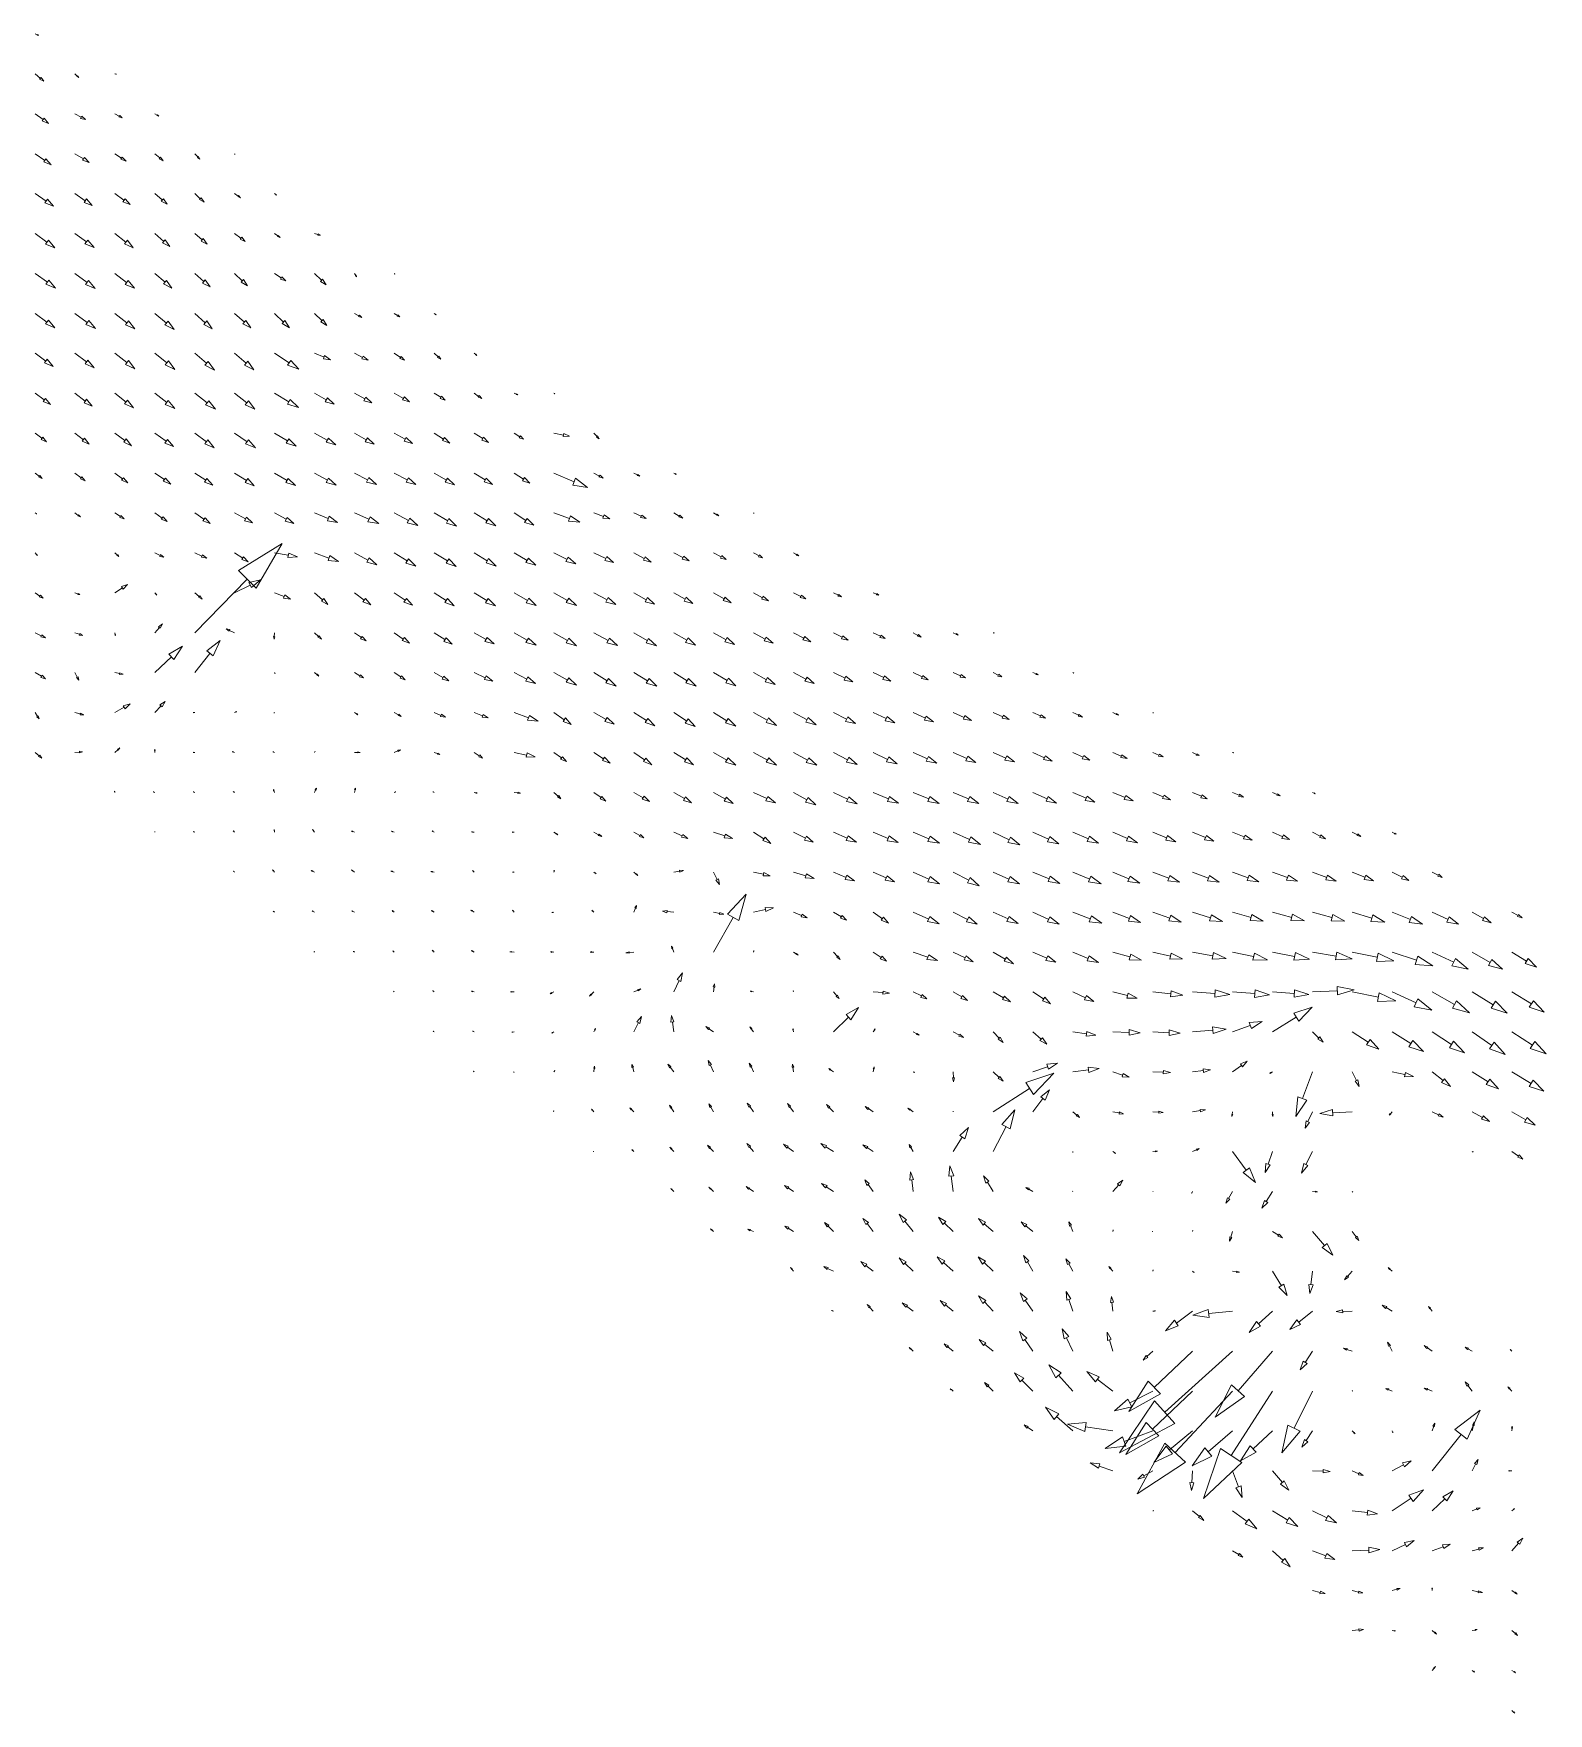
# Model space of a CAD drawing. Extents: x 64425 to 71228, y 9509 to 12475.
# Drawn here: x 67824 to 68773, y 10748 to 11800 of the extents above; entities that cross this region are included whole.
import ezdxf

# ---------------------------------------------------------------- set-up
doc = ezdxf.new("R2010")
doc.units = 0
doc.header["$MEASUREMENT"] = 0
doc.layers.get('0').update_dxf_attribs({"linetype": 'CONTINUOUS'})
doc.layers.add('vecors', color=7, linetype='CONTINUOUS', lineweight=13, true_color=0x0000d1)

# ---------------------------------------------------------------- blocks, each defined once
blk = doc.blocks.new('VECTOR')
at = {"color": 0}
for points in [[(0, 0, 0), (0.6, 0, 0)], [(1, 0, 0), (0.6, -0.1, 0), (0.6, 0.1, 0), (1, 0, 0)]]:
    blk.add_polyline3d(points, dxfattribs=at)

msp = doc.modelspace()

# ---------------------------------------------------------------- block references
at = {"layer": 'vecors'}
for p, xscale, yscale, rotation in [((67825, 11800), 2.47576406412, 2.47576406412, 341.2322612223), ((67825, 11775), 7.24162598003, 7.24162598003, 320.004059306), ((67850, 11775), 3.26507768156, 3.26507768156, 316.3454683722), ((67875, 11775), 0.985798315861, 0.985798315861, 344.9966445216), ((67825, 11750), 10.3428614933, 10.3428614933, 324.6970659299), ((67850, 11750), 7.46513085829, 7.46513085829, 330.6439374057), ((67875, 11750), 5.210551875159999, 5.210551875159999, 332.2066779052), ((67900, 11750), 2.92898503037, 2.92898503037, 329.3602251653), ((67825, 11725), 12.2953859659, 12.2953859659, 325.6958429773), ((67850, 11725), 10.4361266415, 10.4361266415, 328.8055051582), ((67875, 11725), 8.38415736883, 8.38415736883, 326.4520705237), ((67900, 11725), 6.744953389169999, 6.744953389169999, 319.5199173715), ((67925, 11725), 4.70911819305, 4.70911819305, 314.4576849419), ((67950, 11725), 0.421690725482, 0.421690725482, 305.7462911088), ((67825, 11700), 13.9904031105, 13.9904031105, 326.0021277), ((67850, 11700), 13.0437874165, 13.0437874165, 325.6673588293), ((67875, 11700), 11.7197848557, 11.7197848557, 324.0874751308), ((67900, 11700), 10.2522681416, 10.2522681416, 319.8559345179), ((67925, 11700), 7.88811429212, 7.88811429212, 317.8249672146), ((67950, 11700), 4.46607922792, 4.46607922792, 325.3564338262), ((67975, 11700), 1.59722816264, 1.59722816264, 322.4210048972), ((67825, 11675), 15.2866117831, 15.2866117831, 324.091364378), ((67850, 11675), 14.8077564968, 14.8077564968, 323.5820382539), ((67875, 11675), 14.6133736213, 14.6133736213, 322.2177146522999), ((67900, 11675), 12.434187044, 12.434187044, 318.9704538351), ((67925, 11675), 10.2659624486, 10.2659624486, 319.984658738), ((67950, 11675), 8.176338665560001, 8.176338665560001, 323.3176539081), ((67975, 11675), 4.24216980238, 4.24216980238, 324.0695779618), ((68000, 11675), 3.80430259805, 3.80430259805, 345.0561304119), ((67825, 11650), 15.7610112507, 15.7610112507, 324.5676915121), ((67850, 11650), 15.6974082419, 15.6974082419, 323.3492295747), ((67875, 11650), 15.4124559085, 15.4124559085, 322.8549762547), ((67900, 11650), 14.1157792401, 14.1157792401, 319.6880810592), ((67925, 11650), 12.7716880411, 12.7716880411, 318.8890736058), ((67950, 11650), 11.1455399208, 11.1455399208, 315.5516423454), ((67975, 11650), 8.38070799875, 8.38070799875, 326.4779718881), ((68000, 11650), 10.1500422757, 10.1500422757, 316.1755481438), ((68025, 11650), 2.43342335506, 2.43342335506, 303.6616005353), ((68050, 11650), 0.585155908691, 0.585155908691, 312.5335478277), ((67825, 11625), 15.3672409912, 15.3672409912, 324.0957010314), ((67850, 11625), 15.9525482933, 15.9525482933, 323.3213944114), ((67875, 11625), 15.9301134893, 15.9301134893, 322.1585065072), ((67900, 11625), 15.7687084771, 15.7687084771, 320.1456429616), ((67925, 11625), 14.6936044888, 14.6936044888, 318.5165044653), ((67950, 11625), 13.6819230094, 13.6819230094, 318.3943799058), ((67975, 11625), 13.0108044927, 13.0108044927, 315.6933366384), ((68000, 11625), 10.8309688323, 10.8309688323, 315.8673588978), ((68025, 11625), 5.38678458898, 5.38678458898, 331.883049375), ((68050, 11625), 4.121100342069999, 4.121100342069999, 327.2405292751), ((68075, 11625), 1.44993082004, 1.44993082004, 321.2598709469), ((67825, 11600), 13.9486836846, 13.9486836846, 324.081035187), ((67850, 11600), 15.0829609842, 15.0829609842, 323.189311917), ((67875, 11600), 15.9161001969, 15.9161001969, 322.2114845004), ((67900, 11600), 16.0791857098, 16.0791857098, 320.9703254063), ((67925, 11600), 16.2282569784, 16.2282569784, 319.8208426039), ((67950, 11600), 15.8739394776, 15.8739394776, 319.1636750478), ((67975, 11600), 18.2077037453, 18.2077037453, 327.0275189342), ((68000, 11600), 10.7450972089, 10.7450972089, 338.0302123225), ((68025, 11600), 9.56765711922, 9.56765711922, 333.404442841), ((68050, 11600), 7.70253841773, 7.70253841773, 325.8817608691), ((68075, 11600), 5.55467864212, 5.55467864212, 317.8441024924), ((68100, 11600), 2.15096291929, 2.15096291929, 322.0228169572), ((67825, 11575), 11.9692361035, 11.9692361035, 323.7792603982), ((67850, 11575), 13.5546977426, 13.5546977426, 322.900178632), ((67875, 11575), 14.9462562668, 14.9462562668, 321.7155491724), ((67900, 11575), 15.7490944732, 15.7490944732, 322.5291644026), ((67925, 11575), 16.3964248025, 16.3964248025, 322.4068993399), ((67950, 11575), 16.1465131115, 16.1465131115, 321.725583506), ((67975, 11575), 17.407664791, 17.407664791, 329.1714876787), ((68000, 11575), 14.1027974228, 14.1027974228, 330.5263250931), ((68025, 11575), 12.390802644, 12.390802644, 331.0897472089), ((68050, 11575), 10.9744348758, 10.9744348758, 330.7363128963), ((68075, 11575), 8.14790689077, 8.14790689077, 328.0778994761), ((68100, 11575), 5.77644126406, 5.77644126406, 324.7537042041), ((68125, 11575), 2.62092141948, 2.62092141948, 336.0705696883), ((68150, 11575), 0.6974421125489999, 0.6974421125489999, 325.5467920665), ((67825, 11550), 8.97120691722, 8.97120691722, 322.7915081494), ((67850, 11550), 11.1944751958, 11.1944751958, 322.0438358475), ((67875, 11550), 13.1108203139, 13.1108203139, 323.1282523772), ((67900, 11550), 14.4734513528, 14.4734513528, 324.1910112696), ((67925, 11550), 15.2185632518, 15.2185632518, 323.1113284492), ((67950, 11550), 15.8966724473, 15.8966724473, 324.6966772131), ((67975, 11550), 15.7515165164, 15.7515165164, 328.9144318214), ((68000, 11550), 15.2543775668, 15.2543775668, 331.083931935), ((68025, 11550), 14.2345817357, 14.2345817357, 330.8054782859001), ((68050, 11550), 13.1102029227, 13.1102029227, 330.3977424175), ((68075, 11550), 11.5340482603, 11.5340482603, 327.3030849613), ((68100, 11550), 10.6245143948, 10.6245143948, 327.0267052224), ((68125, 11550), 7.107865689410001, 7.107865689410001, 326.9444473514), ((68150, 11550), 10.0037736835, 10.0037736835, 348.6564384756), ((68175, 11550), 4.84284576871, 4.84284576871, 313.1549656974), ((67825, 11525), 5.64329151402, 5.64329151402, 322.3606724452), ((67850, 11525), 8.131352860529999, 8.131352860529999, 322.3667893695), ((67875, 11525), 10.1288706553, 10.1288706553, 322.3908328891), ((67900, 11525), 12.1388468889, 12.1388468889, 325.4780067925), ((67925, 11525), 13.7217001068, 13.7217001068, 326.3777618353), ((67950, 11525), 14.647164617, 14.647164617, 327.2530702296), ((67975, 11525), 15.2179869603, 15.2179869603, 329.148732007), ((68000, 11525), 15.5062123031, 15.5062123031, 330.573473527), ((68025, 11525), 15.5522164903, 15.5522164903, 332.8861753656), ((68050, 11525), 15.321673938, 15.321673938, 331.7665847032), ((68075, 11525), 14.7281914636, 14.7281914636, 329.6686181981), ((68100, 11525), 13.5338796548, 13.5338796548, 328.2469476131), ((68125, 11525), 11.7453532034, 11.7453532034, 326.9171536873), ((68150, 11525), 22.9058877729, 22.9058877729, 336.7880761944), ((68175, 11525), 6.64068346762, 6.64068346762, 331.7155145177), ((68200, 11525), 4.27182144196, 4.27182144196, 331.3859540221), ((68225, 11525), 1.7386551372, 1.7386551372, 331.9825688062), ((67825, 11500), 1.29507834543, 1.29507834543, 331.0825602098), ((67850, 11500), 4.234205605380001, 4.234205605380001, 323.6371652854), ((67875, 11500), 6.85357486668, 6.85357486668, 326.5461978068), ((67900, 11500), 9.36514753234, 9.36514753234, 325.0202808704), ((67925, 11500), 11.7293335129, 11.7293335129, 325.3913828525), ((67950, 11500), 12.8981170186, 12.8981170186, 330.9469448204), ((67975, 11500), 13.8406452341, 13.8406452341, 331.4275840446), ((68000, 11500), 15.60003482, 15.60003482, 337.7031733229), ((68025, 11500), 16.6321293902, 16.6321293902, 336.3923131058), ((68050, 11500), 16.6840535632, 16.6840535632, 332.2004453157), ((68075, 11500), 16.2873169053, 16.2873169053, 329.456150405), ((68100, 11500), 15.7303728224, 15.7303728224, 329.1068487677999), ((68125, 11500), 14.5764372627, 14.5764372627, 327.9289312327001), ((68150, 11500), 17.1839974813, 17.1839974813, 340.2315286604), ((68175, 11500), 10.6456498449, 10.6456498449, 339.2955758461), ((68200, 11500), 8.40809440355, 8.40809440355, 335.7675280327), ((68225, 11500), 6.599521961490001, 6.599521961490001, 330.2866065809), ((68250, 11500), 3.741598809730001, 3.741598809730001, 329.5211342026), ((68275, 11500), 0.438309303667, 0.438309303667, 341.2706511567), ((67925, 11425), 78.2458001091, 78.2458001091, 45.4773415273), ((67825, 11475), 2.35600420487, 2.35600420487, 312.0348031518), ((67875, 11475), 3.45441607056, 3.45441607056, 317.7003052902), ((67900, 11475), 6.254987606729999, 6.254987606729999, 333.6424629633), ((67925, 11475), 8.262821467110001, 8.262821467110001, 336.1775937956), ((67950, 11475), 10.1531108652, 10.1531108652, 326.1079401151), ((67975, 11475), 14.5550408416, 14.5550408416, 349.9792994298001), ((68000, 11475), 16.076388154, 16.076388154, 340.2565093348), ((68025, 11475), 15.9440915678, 15.9440915678, 331.9226549986), ((68050, 11475), 15.8969954683, 15.8969954683, 328.2810968725), ((68075, 11475), 16.1630768717, 16.1630768717, 328.3630128291001), ((68100, 11475), 16.045216244, 16.045216244, 329.0501585622), ((68125, 11475), 15.7278254599, 15.7278254599, 330.2577584704), ((68150, 11475), 15.2957632648, 15.2957632648, 333.4461523054), ((68175, 11475), 13.7209903034, 13.7209903034, 333.9956617685), ((68200, 11475), 12.3594383153, 12.3594383153, 331.9670340135), ((68225, 11475), 10.7772718763, 10.7772718763, 332.6959572607), ((68250, 11475), 8.80079168822, 8.80079168822, 332.2077135133999), ((68275, 11475), 6.44945432501, 6.44945432501, 331.7693219761), ((68300, 11475), 3.70055316978, 3.70055316978, 331.2856799161), ((67950, 11450), 18.1252507245, 18.1252507245, 26.5799812526), ((67825, 11450), 6.056749633659999, 6.056749633659999, 325.4065826728), ((67850, 11450), 3.34204041321, 3.34204041321, 339.4232690433), ((67875, 11450), 9.3963302764, 9.3963302764, 33.0378854602), ((67900, 11450), 1.98510096656, 1.98510096656, 310.9115643073999), ((67925, 11450), 6.01237918646, 6.01237918646, 319.5511185917999), ((67975, 11450), 10.813953452, 10.813953452, 338.5060578067), ((68000, 11450), 11.1400491281, 11.1400491281, 319.4327702204), ((68025, 11450), 12.7564189866, 12.7564189866, 323.3743792936), ((68050, 11450), 13.7583350729, 13.7583350729, 325.7116553903001), ((68075, 11450), 14.9703478664, 14.9703478664, 326.784132125), ((68100, 11450), 15.6615099297, 15.6615099297, 328.6338942524), ((68125, 11450), 16.0797872206, 16.0797872206, 330.0323230297), ((68150, 11450), 16.1670118011, 16.1670118011, 330.7831822284), ((68175, 11450), 15.5416125147, 15.5416125147, 331.7176391412), ((68200, 11450), 14.9184887717, 14.9184887717, 331.0142272222), ((68225, 11450), 13.7389209487, 13.7389209487, 330.6235042506), ((68250, 11450), 12.6993504068, 12.6993504068, 330.5053397386), ((68275, 11450), 10.6358113649, 10.6358113649, 331.1661870665), ((68300, 11450), 8.62306869665, 8.62306869665, 333.85995864), ((68325, 11450), 5.791473397000001, 5.791473397000001, 333.0113634862), ((68350, 11450), 3.84967684819, 3.84967684819, 337.1590632192), ((67900, 11425), 7.2836714314, 7.2836714314, 48.5647866134), ((67950, 11425), 5.81015377444, 5.81015377444, 156.219037242), ((68075, 11425), 13.3326222595, 13.3326222595, 327.4071776374), ((68100, 11425), 14.3032712334, 14.3032712334, 330.4251940478), ((68125, 11425), 15.86698111, 15.86698111, 330.2075156406), ((68150, 11425), 16.3619379966, 16.3619379966, 330.201064451), ((68175, 11425), 16.8395781301, 16.8395781301, 331.4486320736), ((68200, 11425), 16.3407723446, 16.3407723446, 329.6576314597), ((68225, 11425), 15.7826544048, 15.7826544048, 330.3273610809), ((68250, 11425), 14.9755165149, 14.9755165149, 330.5758174579), ((68275, 11425), 13.8789995115, 13.8789995115, 331.4896934492), ((68300, 11425), 12.2885541734, 12.2885541734, 332.0847604381), ((67825, 11425), 7.19149067873, 7.19149067873, 333.7192960814), ((67850, 11425), 5.0479649119, 5.0479649119, 340.6883235078), ((67875, 11425), 1.83391020657, 1.83391020657, 281.3219934452999), ((67900, 11400), 23.87696701, 23.87696701, 43.7182161886), ((67925, 11400), 25.5768258751, 25.5768258751, 51.72030059229998), ((67975, 11425), 4.13422687144, 4.13422687144, 265.4370817879001), ((68000, 11425), 5.98677886615, 5.98677886615, 316.5908539509), ((68025, 11425), 8.90660841093, 8.90660841093, 325.6197926101), ((68050, 11425), 11.4995157814, 11.4995157814, 324.9651081955), ((68325, 11425), 10.3158516872, 10.3158516872, 332.662668163), ((68350, 11425), 8.360002134630001, 8.360002134630001, 333.7436274483), ((68375, 11425), 5.65690147701, 5.65690147701, 330.6925295247), ((68400, 11425), 3.56821486782, 3.56821486782, 334.991288265), ((68425, 11425), 0.7045469658300001, 0.7045469658300001, 342.1562175025), ((67825, 11400), 7.658717630810001, 7.658717630810001, 329.6186449845), ((67850, 11400), 5.25062720752, 5.25062720752, 297.741514825), ((67875, 11400), 5.200494452869999, 5.200494452869999, 349.3425190107), ((67975, 11400), 0.695925977611, 0.695925977611, 306.9242836111), ((68000, 11400), 3.56482845881, 3.56482845881, 322.37848689), ((68025, 11400), 6.62222372681, 6.62222372681, 330.249738161), ((68050, 11400), 8.27296367411, 8.27296367411, 326.4211203601), ((68075, 11400), 10.49104655, 10.49104655, 330.373163618), ((68100, 11400), 12.7908961817, 12.7908961817, 335.5577842591), ((68125, 11400), 14.9421139171, 14.9421139171, 333.0687926381), ((68150, 11400), 16.1394146776, 16.1394146776, 331.1123723254), ((68175, 11400), 16.2680411734, 16.2680411734, 328.4594722434), ((68200, 11400), 16.742318739, 16.742318739, 329.6361542847), ((68225, 11400), 16.4816798374, 16.4816798374, 329.1070026007), ((68250, 11400), 16.2253695202, 16.2253695202, 329.5526312732), ((68275, 11400), 15.3843004796, 15.3843004796, 330.9571542689999), ((68300, 11400), 14.674654953, 14.674654953, 332.4671401822), ((68325, 11400), 13.4818764583, 13.4818764583, 334.3405365511), ((68350, 11400), 12.111225366, 12.111225366, 334.2199991556), ((68375, 11400), 10.4313083782, 10.4313083782, 334.3750897014), ((68400, 11400), 8.514959153889999, 8.514959153889999, 336.667161742), ((68425, 11400), 6.081045069419999, 6.081045069419999, 333.9759036191), ((68450, 11400), 3.62441164038, 3.62441164038, 337.2515658583999), ((68475, 11400), 0.742578968802, 0.742578968802, 334.3190180135), ((67825, 11375), 4.82112609218, 4.82112609218, 303.6998111595), ((67850, 11375), 5.722137967389999, 5.722137967389999, 344.6497755333), ((67875, 11375), 11.1052448884, 11.1052448884, 29.5228975953), ((67900, 11375), 9.56569568505, 9.56569568505, 46.833419976), ((67925, 11375), 1.05474739056, 1.05474739056, 182.37771955), ((67950, 11375), 1.20926352378, 1.20926352378, 27.8879726121), ((67975, 11375), 0.455870601979, 0.455870601979, 225.076449056), ((68025, 11375), 2.62507624517, 2.62507624517, 324.6368705186999), ((68050, 11375), 4.99256251025, 4.99256251025, 329.5844462992), ((68075, 11375), 7.62519429715, 7.62519429715, 337.2810870639), ((68100, 11375), 9.465248208410001, 9.465248208410001, 338.8887903742), ((68125, 11375), 16.0435209643, 16.0435209643, 340.0845927394), ((68150, 11375), 13.0286849636, 13.0286849636, 324.9325630522), ((68175, 11375), 14.6450139079, 14.6450139079, 329.8090705566), ((68200, 11375), 15.5575554895, 15.5575554895, 327.6722696757), ((68225, 11375), 16.1172871648, 16.1172871648, 326.7751244083), ((68250, 11375), 16.2506660921, 16.2506660921, 328.2149773449), ((68275, 11375), 16.4316970798, 16.4316970798, 330.6775455699999), ((68300, 11375), 16.0939447195, 16.0939447195, 331.7441175729), ((68325, 11375), 15.4697043778, 15.4697043778, 333.3538333059), ((68350, 11375), 14.8410688684, 14.8410688684, 334.5190868742999), ((68375, 11375), 13.9317704552, 13.9317704552, 335.5427871396), ((68400, 11375), 12.5306204123, 12.5306204123, 336.310273662), ((68425, 11375), 11.061293368, 11.061293368, 336.7151571529), ((68450, 11375), 8.61015726703, 8.61015726703, 335.3592404613), ((68475, 11375), 6.72386691329, 6.72386691329, 334.1189786081), ((68500, 11375), 3.94052339862, 3.94052339862, 335.9601525155), ((68525, 11375), 0.56237914672, 0.56237914672, 330.0247976512), ((67875, 11350), 4.17449615856, 4.17449615856, 42.45910127219999), ((67825, 11350), 5.540126167059999, 5.540126167059999, 319.7570996322), ((67850, 11350), 4.75359663969, 4.75359663969, 4.529852782240001), ((67900, 11350), 2.11979921487, 2.11979921487, 91.00300962999998), ((67925, 11350), 0.926021994238, 0.926021994238, 178.938046725), ((67950, 11350), 1.48522858736, 1.48522858736, 158.871890512), ((67975, 11350), 1.05394357464, 1.05394357464, 158.859848985), ((68000, 11350), 0.795172900115, 0.795172900115, 61.9803142416), ((68025, 11350), 3.71048683484, 3.71048683484, 0.7671178183840001), ((68050, 11350), 4.15731881192, 4.15731881192, 24.3093003042), ((68075, 11350), 3.73904290219, 3.73904290219, 340.2524432104), ((68100, 11350), 6.39275600275, 6.39275600275, 326.2208426945), ((68125, 11350), 13.3937855409, 13.3937855409, 348.3102712914), ((68150, 11350), 9.74403974828, 9.74403974828, 323.9779503595), ((68175, 11350), 12.1077199535, 12.1077199535, 326.4791647516), ((68200, 11350), 13.6084929003, 13.6084929003, 325.5478163645), ((68225, 11350), 14.7242001226, 14.7242001226, 327.7987610277), ((68250, 11350), 15.9603928482, 15.9603928482, 330.1035795058), ((68275, 11350), 16.4737464749, 16.4737464749, 331.3019689114), ((68300, 11350), 16.7660773636, 16.7660773636, 331.2336922625), ((68325, 11350), 16.6449020718, 16.6449020718, 333.0062194332), ((68350, 11350), 16.5988351487, 16.5988351487, 334.2511865484), ((68375, 11350), 16.1408723747, 16.1408723747, 335.7437786625), ((68400, 11350), 15.4989187343, 15.4989187343, 336.181267571), ((68425, 11350), 14.5616569674, 14.5616569674, 336.1862041803), ((68450, 11350), 13.2560386037, 13.2560386037, 335.4786929824), ((68475, 11350), 11.6850686616, 11.6850686616, 335.4189848054), ((68500, 11350), 9.689964996839999, 9.689964996839999, 336.4436202784), ((68525, 11350), 7.039731542110001, 7.039731542110001, 336.6878916349), ((68550, 11350), 4.46189279139, 4.46189279139, 333.1448146107), ((68575, 11350), 0.5554793793630001, 0.5554793793630001, 336.0480145165), ((67875, 11325), 0.72409416391, 0.72409416391, 106.655989375), ((67900, 11325), 1.13772775113, 1.13772775113, 166.655369918), ((67925, 11325), 0.9398568524779999, 0.9398568524779999, 161.13734691), ((67950, 11325), 1.08082139626, 1.08082139626, 153.005863419), ((67975, 11325), 1.96594838249, 1.96594838249, 108.820193353), ((68000, 11325), 2.87222820107, 2.87222820107, 66.0231230915), ((68025, 11325), 2.77779273333, 2.77779273333, 75.0077572136), ((68050, 11325), 0.9678148305700001, 0.9678148305700001, 19.2836532242), ((68075, 11325), 0.8399591612739999, 0.8399591612739999, 160.627064224), ((68100, 11325), 2.01800070893, 2.01800070893, 343.6824288101), ((68125, 11325), 4.1694202564, 4.1694202564, 351.62726325053), ((68150, 11325), 5.970056581830001, 5.970056581830001, 317.0465396953), ((68175, 11325), 9.30016405986, 9.30016405986, 324.1332007971), ((68200, 11325), 11.2682315381, 11.2682315381, 330.0198583167), ((68225, 11325), 12.8854377651, 12.8854377651, 329.616668659), ((68250, 11325), 14.1508397843, 14.1508397843, 330.4373204886001), ((68275, 11325), 15.2477535242, 15.2477535242, 334.7598361902), ((68300, 11325), 16.0262328279, 16.0262328279, 330.6836297625), ((68325, 11325), 16.5095178258, 16.5095178258, 334.2725508779999), ((68350, 11325), 17.194332491, 17.194332491, 336.6687597578), ((68375, 11325), 17.6519116371, 17.6519116371, 336.9985423435), ((68400, 11325), 17.5570671027, 17.5570671027, 336.7842314505), ((68425, 11325), 17.1908354219, 17.1908354219, 335.9752804459), ((68450, 11325), 16.230981239, 16.230981239, 335.1172007652), ((68475, 11325), 15.1611493166, 15.1611493166, 335.8652592798), ((68500, 11325), 13.8638659488, 13.8638659488, 337.1860565347), ((68525, 11325), 12.0026551942, 12.0026551942, 336.9151875158), ((68550, 11325), 9.95254183642, 9.95254183642, 336.0314999356), ((68575, 11325), 7.53204730141, 7.53204730141, 335.8483105242), ((68600, 11325), 5.24686377135, 5.24686377135, 335.1846965965), ((68625, 11325), 2.03386906247, 2.03386906247, 333.9616300596), ((67900, 11300), 0.565347973569, 0.565347973569, 87.13775609700001), ((67925, 11300), 0.8707120808390001, 0.8707120808390001, 151.294388779), ((67950, 11300), 1.27073147242, 1.27073147242, 130.875178311), ((67975, 11300), 1.64377234507, 1.64377234507, 97.78293574399999), ((68000, 11300), 2.17137978627, 2.17137978627, 123.524911946), ((68025, 11300), 1.92611643112, 1.92611643112, 157.224811346), ((68050, 11300), 1.91283385756, 1.91283385756, 160.063310645), ((68075, 11300), 1.62733274967, 1.62733274967, 145.670541179), ((68100, 11300), 1.72925533722, 1.72925533722, 170.905327024), ((68125, 11300), 1.28940936881, 1.28940936881, 176.057941417), ((68150, 11300), 2.97400167915, 2.97400167915, 325.9106763877), ((68175, 11300), 5.60979742355, 5.60979742355, 331.0069533629), ((68200, 11300), 7.22065102645, 7.22065102645, 331.7539018704001), ((68225, 11300), 9.55791725255, 9.55791725255, 336.5004841319), ((68250, 11300), 12.3608423962, 12.3608423962, 342.0623676116001), ((68275, 11300), 12.8391445479, 12.8391445479, 327.2144178407), ((68300, 11300), 13.9095313668, 13.9095313668, 333.2182742044), ((68325, 11300), 15.8041788617, 15.8041788617, 336.5979304786999), ((68350, 11300), 16.7692033354, 16.7692033354, 337.3778393009001), ((68375, 11300), 17.746031949, 17.746031949, 337.3421116802), ((68400, 11300), 18.7769931082, 18.7769931082, 336.0720828908999), ((68425, 11300), 18.5352528661, 18.5352528661, 334.9698782755), ((68450, 11300), 17.7758721527, 17.7758721527, 336.0142963497), ((68475, 11300), 17.5130188364, 17.5130188364, 336.9588820901), ((68500, 11300), 16.748051013, 16.748051013, 336.9882414155), ((68525, 11300), 15.7009587956, 15.7009587956, 337.6537580098999), ((68550, 11300), 14.4592374499, 14.4592374499, 337.5133213567), ((68575, 11300), 13.1421336791, 13.1421336791, 338.1354000035), ((68600, 11300), 11.6034838511, 11.6034838511, 336.5237813457), ((68625, 11300), 9.193457047799999, 9.193457047799999, 334.0183602971), ((68650, 11300), 5.95438156314, 5.95438156314, 333.5069430796), ((68675, 11300), 2.64527050907, 2.64527050907, 333.4482471754), ((67950, 11275), 0.949104114694, 0.949104114694, 133.218633554), ((67975, 11275), 1.91106452319, 1.91106452319, 131.68756786), ((68000, 11275), 2.30849086143, 2.30849086143, 150.128229609), ((68025, 11275), 2.30688455784, 2.30688455784, 138.344406305), ((68050, 11275), 2.26898178164, 2.26898178164, 163.19716656), ((68075, 11275), 2.12312831252, 2.12312831252, 165.609354988), ((68100, 11275), 1.4093333641, 1.4093333641, 132.216299036), ((68125, 11275), 1.00894062891, 1.00894062891, 174.1282576009999), ((68150, 11275), 1.25357874032, 1.25357874032, 81.3091325684), ((68175, 11275), 1.64167207815, 1.64167207815, 323.357879415), ((68200, 11275), 3.37088058057, 3.37088058057, 320.5930698137), ((68225, 11275), 6.27739769022, 6.27739769022, 9.593394675639997), ((68250, 11275), 8.5130165002, 8.5130165002, 295.8141368829999), ((68275, 11275), 10.6473866739, 10.6473866739, 348.1393731997001), ((68300, 11275), 13.5189647124, 13.5189647124, 343.372130186), ((68325, 11275), 14.3343750994, 14.3343750994, 337.6082624427), ((68350, 11275), 14.573367595, 14.573367595, 335.7618127938), ((68375, 11275), 17.9748922158, 17.9748922158, 335.7191074625), ((68400, 11275), 18.4453436786, 18.4453436786, 332.7312733429), ((68425, 11275), 18.0980295205, 18.0980295205, 336.2455522369), ((68450, 11275), 18.2604125589, 18.2604125589, 337.4418207241999), ((68475, 11275), 19.0436159917, 19.0436159917, 337.7510040073), ((68500, 11275), 18.2299661219, 18.2299661219, 337.7406639278), ((68525, 11275), 17.9188481379, 17.9188481379, 339.4296291296), ((68550, 11275), 17.7481388091, 17.7481388091, 339.714455729), ((68575, 11275), 17.4271093584, 17.4271093584, 339.8937102997), ((68600, 11275), 16.6586206003, 16.6586206003, 340.1000825053), ((68625, 11275), 15.970989884, 15.970989884, 339.2424822441), ((68650, 11275), 14.2031733258, 14.2031733258, 337.9632125493), ((68675, 11275), 11.6755574347, 11.6755574347, 333.5003341052), ((68700, 11275), 7.125264205850001, 7.125264205850001, 332.7599661737), ((68250, 11225), 41.5170909607, 41.5170909607, 60.6321394384), ((67975, 11250), 0.9838664808200001, 0.9838664808200001, 150.84375261), ((68000, 11250), 1.66726825122, 1.66726825122, 154.934654013), ((68025, 11250), 1.79422061035, 1.79422061035, 154.616618406), ((68050, 11250), 1.70438700546, 1.70438700546, 146.502625977), ((68075, 11250), 1.91218719419, 1.91218719419, 150.639124884), ((68100, 11250), 2.30915714671, 2.30915714671, 148.688784667), ((68125, 11250), 1.67557131999, 1.67557131999, 130.209374011), ((68150, 11250), 1.32995813387, 1.32995813387, 195.375134986), ((68175, 11250), 1.76577240114, 1.76577240114, 139.142888802), ((68200, 11250), 4.55250334439, 4.55250334439, 67.6187697505), ((68225, 11250), 7.035957413049999, 7.035957413049999, 175.771554813), ((68250, 11250), 6.49527225364, 6.49527225364, 347.9426806103), ((68275, 11250), 12.7781770455, 12.7781770455, 12.1358717507), ((68300, 11250), 9.236632535950001, 9.236632535950001, 337.1198071044), ((68325, 11250), 9.6924836926, 9.6924836926, 328.9178577606), ((68350, 11250), 11.8056008626, 11.8056008626, 323.7457864967), ((68375, 11250), 17.7649570134, 17.7649570134, 335.8791663586), ((68400, 11250), 16.9282428395, 16.9282428395, 333.2994203458), ((68425, 11250), 17.1826688671, 17.1826688671, 335.6145860923), ((68450, 11250), 18.0689767293, 18.0689767293, 335.2449348463999), ((68475, 11250), 19.4568555309, 19.4568555309, 338.8782053615), ((68500, 11250), 18.5988382741, 18.5988382741, 339.2738517275), ((68525, 11250), 18.9151543951, 18.9151543951, 340.6992265157), ((68550, 11250), 19.6275346679, 19.6275346679, 342.4342548906), ((68575, 11250), 20.0625836059, 20.0625836059, 343.4770179875), ((68600, 11250), 20.8549325653, 20.8549325653, 344.5055770029), ((68625, 11250), 21.2029646969, 21.2029646969, 344.2157637708), ((68650, 11250), 21.2650429033, 21.2650429033, 342.5690250164), ((68675, 11250), 20.4107080346, 20.4107080346, 338.1687764173), ((68700, 11250), 18.2121959656, 18.2121959656, 335.2637514956), ((68725, 11250), 13.6561374981, 13.6561374981, 330.3033497743), ((68750, 11250), 7.22698143415, 7.22698143415, 331.0838156005), ((68075, 11225), 1.64109850544, 1.64109850544, 136.396722835), ((68225, 11225), 3.8825285682, 3.8825285682, 111.087184582), ((68375, 11225), 16.1615406469, 16.1615406469, 340.4804921068), ((68400, 11225), 14.0213209668, 14.0213209668, 333.643810793), ((68425, 11225), 14.6757246102, 14.6757246102, 330.0290990443), ((68450, 11225), 15.6771525493, 15.6771525493, 336.0828270916), ((68475, 11225), 17.3492720361, 17.3492720361, 337.4413589910999), ((68500, 11225), 18.6270615744, 18.6270615744, 344.0051467136), ((68525, 11225), 19.1614099888, 19.1614099888, 346.8525387255), ((68550, 11225), 21.4215018957, 21.4215018957, 349.1530287736), ((68575, 11225), 22.4839319337, 22.4839319337, 347.6395759871), ((68600, 11225), 23.5396401873, 23.5396401873, 348.9229326789), ((68625, 11225), 25.2358087674, 25.2358087674, 350.4446399257), ((68650, 11225), 26.6010270033, 26.6010270033, 348.2001238817), ((68675, 11225), 26.8404053149, 26.8404053149, 341.2194696125999), ((68700, 11225), 24.8987194424, 24.8987194424, 334.5787759657), ((68725, 11225), 21.8542323247, 21.8542323247, 330.2828517823), ((68750, 11225), 17.970802414, 17.970802414, 328.1182756553999), ((68000, 11225), 0.298772559606, 0.298772559606, 129.347374625), ((68025, 11225), 0.771336571176, 0.771336571176, 151.944037924), ((68050, 11225), 1.06209544283, 1.06209544283, 142.759410661), ((68100, 11225), 1.86213093163, 1.86213093163, 150.695578921), ((68125, 11225), 2.71458537097, 2.71458537097, 177.467927626), ((68150, 11225), 2.19621734059, 2.19621734059, 179.715192748), ((68175, 11225), 2.42379002675, 2.42379002675, 179.90198571), ((68200, 11225), 4.95563690259, 4.95563690259, 185.880844578), ((68275, 11225), 0.9491499218289999, 0.9491499218289999, 75.9073810844), ((68300, 11225), 3.43612687835, 3.43612687835, 326.4174054489), ((68325, 11225), 6.36778490867, 6.36778490867, 312.6880925729), ((68350, 11225), 10.067631836, 10.067631836, 325.1058384614), ((68225, 11200), 13.136482086, 13.136482086, 65.2188016355), ((68250, 11200), 5.16661743352, 5.16661743352, 85.2361595516), ((68050, 11200), 0.7507871951970001, 0.7507871951970001, 142.83283142), ((68075, 11200), 1.26412159434, 1.26412159434, 140.067562803), ((68100, 11200), 1.73649171974, 1.73649171974, 162.031847459), ((68125, 11200), 2.26823502225, 2.26823502225, 176.024021963), ((68150, 11200), 2.57167644062, 2.57167644062, 205.170221192), ((68175, 11200), 3.81434946006, 3.81434946006, 224.426801354), ((68200, 11200), 4.77459772939, 4.77459772939, 23.01787508849999), ((68275, 11200), 2.25733581176, 2.25733581176, 167.381657817), ((68300, 11200), 0.7566658183149999, 0.7566658183149999, 102.511900681), ((68325, 11200), 5.41016302717, 5.41016302717, 310.5236505298), ((68350, 11200), 10.1942617975, 10.1942617975, 355.81135590436), ((68375, 11200), 9.516859305439999, 9.516859305439999, 333.5604189256001), ((68400, 11200), 10.4805666129, 10.4805666129, 329.6788740488), ((68425, 11200), 12.5481885574, 12.5481885574, 330.2361311271), ((68450, 11200), 13.2541634945, 13.2541634945, 326.2361211582), ((68475, 11200), 14.4601414006, 14.4601414006, 335.1106786130001), ((68500, 11200), 15.7843191571, 15.7843191571, 345.859881876), ((68525, 11200), 18.9297935112, 18.9297935112, 353.6842675223), ((68550, 11200), 23.3890481194, 23.3890481194, 356.01984130298), ((68575, 11200), 23.2556886284, 23.2556886284, 355.53028483413), ((68600, 11200), 22.8141157888, 22.8141157888, 356.03269750323), ((68625, 11200), 26.0987664567, 26.0987664567, 2.80650948718), ((68650, 11200), 27.7568547426, 27.7568547426, 348.4718315021), ((68675, 11200), 27.3583451497, 27.3583451497, 335.4759160293), ((68700, 11200), 26.8223130775, 26.8223130775, 330.6621066810999), ((68725, 11200), 25.7846493314, 25.7846493314, 328.7826322571), ((68750, 11200), 23.7876788843, 23.7876788843, 328.0572108987), ((68200, 11175), 10.7040569366, 10.7040569366, 63.46256520280001), ((68225, 11175), 10.3086682264, 10.3086682264, 98.02893025200001), ((68325, 11175), 21.9488095101, 21.9488095101, 44.2470546709), ((68600, 11175), 29.2004028311, 29.2004028311, 31.860552596), ((68075, 11175), 0.701408542301, 0.701408542301, 147.285884991), ((68100, 11175), 1.06613777531, 1.06613777531, 154.464453579), ((68125, 11175), 1.39942637865, 1.39942637865, 188.917819351), ((68150, 11175), 1.52788404136, 1.52788404136, 210.858490702), ((68175, 11175), 2.28944613942, 2.28944613942, 63.54453859940001), ((68250, 11175), 5.91567479681, 5.91567479681, 146.215669771), ((68275, 11175), 3.90287155531, 3.90287155531, 127.008779874), ((68300, 11175), 2.00834641927, 2.00834641927, 102.585777786), ((68350, 11175), 2.15076261492, 2.15076261492, 59.0128064284), ((68375, 11175), 4.259506559669999, 4.259506559669999, 329.1240973702), ((68400, 11175), 7.41919613945, 7.41919613945, 331.2601697708), ((68425, 11175), 9.167363393039999, 9.167363393039999, 313.2116238919), ((68450, 11175), 11.5778665098, 11.5778665098, 317.8957917685), ((68475, 11175), 14.4514985684, 14.4514985684, 351.5442521463499), ((68500, 11175), 17.1197357717, 17.1197357717, 358.07146531913), ((68525, 11175), 17.1592342242, 17.1592342242, 356.90653631201), ((68550, 11175), 21.0605726938, 21.0605726938, 4.50384684305), ((68575, 11175), 19.6434762553, 19.6434762553, 19.4235261385), ((68625, 11175), 9.39548094657, 9.39548094657, 316.4445825436), ((68650, 11175), 19.8574097338, 19.8574097338, 327.1231787966), ((68675, 11175), 23.0305341204, 23.0305341204, 327.8922395354), ((68700, 11175), 24.1080836479, 24.1080836479, 326.8499125551), ((68725, 11175), 25.0660006917, 25.0660006917, 325.558949449), ((68750, 11175), 25.4744792812, 25.4744792812, 327.2381771007), ((68175, 11150), 3.60051214424, 3.60051214424, 83.1151134903), ((68200, 11150), 4.74103330121, 4.74103330121, 104.133468178), ((68225, 11150), 5.95837683265, 5.95837683265, 127.906962086), ((68250, 11150), 7.759055674289999, 7.759055674289999, 115.735386212), ((68275, 11150), 6.0069750194, 6.0069750194, 116.468169217), ((68300, 11150), 4.8406212336, 4.8406212336, 96.73392657770002), ((68350, 11150), 3.13186246049, 3.13186246049, 80.84897612299999), ((68425, 11125), 45.1364798613, 45.1364798613, 32.323887678), ((68450, 11150), 16.1594633683, 16.1594633683, 19.1241961978), ((68475, 11150), 16.5275010975, 16.5275010975, 7.16059435258), ((68575, 11150), 11.3948408904, 11.3948408904, 35.94989425480001), ((68100, 11150), 0.606082835974, 0.606082835974, 138.102720639), ((68125, 11150), 0.557632611671, 0.557632611671, 250.739899419), ((68150, 11150), 0.9643345069979999, 0.9643345069979999, 54.24246712110001), ((68325, 11150), 3.58742983061, 3.58742983061, 145.132582245), ((68375, 11150), 0.9715994185340001, 0.9715994185340001, 327.9559168401), ((68400, 11150), 6.3120021036, 6.3120021036, 272.6911337739), ((68425, 11150), 8.54960888916, 8.54960888916, 316.8019263757), ((68500, 11150), 10.7358035095, 10.7358035095, 341.1317375327), ((68525, 11150), 11.0531317299, 11.0531317299, 357.71709530345), ((68550, 11150), 11.3152254426, 11.3152254426, 6.19718185054), ((68600, 11150), 2.06831823236, 2.06831823236, 213.767773074), ((68625, 11150), 29.8406669534, 29.8406669534, 249.491852433), ((68650, 11150), 10.2401351825, 10.2401351825, 295.0767614368), ((68675, 11150), 13.6006103466, 13.6006103466, 347.5714882456), ((68700, 11150), 14.7452469478, 14.7452469478, 320.9756543677), ((68725, 11150), 19.7451696279, 19.7451696279, 327.3338771026), ((68750, 11150), 23.3967813954, 23.3967813954, 328.8040488518), ((68450, 11125), 17.1624818124, 17.1624818124, 52.99264890490001), ((68150, 11125), 0.680207726524, 0.680207726524, 120.443216834), ((68175, 11125), 2.24948001279, 2.24948001279, 132.32249913), ((68200, 11125), 3.45513244035, 3.45513244035, 135.589507041), ((68225, 11125), 4.8242698461, 4.8242698461, 122.302062421), ((68250, 11125), 5.69305016596, 5.69305016596, 122.213149012), ((68275, 11125), 6.6253013551, 6.6253013551, 127.201339442), ((68300, 11125), 6.36069293107, 6.36069293107, 127.09025618), ((68325, 11125), 6.27390276921, 6.27390276921, 134.449043056), ((68350, 11125), 6.056354176749999, 6.056354176749999, 148.714219242), ((68375, 11125), 3.9767712977, 3.9767712977, 146.877593957), ((68400, 11125), 0.275632056562, 0.275632056562, 79.7646000581), ((68425, 11100), 29.4650756779, 29.4650756779, 62.5795524405), ((68475, 11125), 5.42338689196, 5.42338689196, 318.9778988925), ((68500, 11125), 6.813209126569999, 6.813209126569999, 348.4467381874), ((68525, 11125), 6.45850858125, 6.45850858125, 355.78858811185), ((68550, 11125), 8.10764599408, 8.10764599408, 7.608314474149999), ((68575, 11125), 2.98810377378, 2.98810377378, 262.9591939323), ((68600, 11125), 3.02140710532, 3.02140710532, 273.4132817115), ((68625, 11125), 11.3987631199, 11.3987631199, 245.9788776370001), ((68650, 11125), 20.4202837443, 20.4202837443, 183.047897282), ((68675, 11125), 2.93108077608, 2.93108077608, 229.78579349), ((68700, 11125), 7.5666966302, 7.5666966302, 333.7931561695), ((68725, 11125), 12.4155173736, 12.4155173736, 330.7821307018), ((68750, 11125), 16.7618560096, 16.7618560096, 329.5265686489), ((68400, 11100), 17.8077987868, 17.8077987868, 57.7201573514), ((68175, 11100), 0.384337959636, 0.384337959636, 144.69287843), ((68200, 11100), 1.88032963757, 1.88032963757, 133.089062165), ((68225, 11100), 3.78440336986, 3.78440336986, 131.514261882), ((68250, 11100), 5.52389618539, 5.52389618539, 134.064252377), ((68275, 11100), 6.56498869531, 6.56498869531, 129.750308013), ((68300, 11100), 7.791132923080001, 7.791132923080001, 142.558793893), ((68325, 11100), 9.33342816871, 9.33342816871, 147.505668371), ((68350, 11100), 7.812294613250001, 7.812294613250001, 147.476784579), ((68375, 11100), 5.13495846241, 5.13495846241, 121.099150912), ((68475, 11100), 0.6332601639159999, 0.6332601639159999, 268.4469902227), ((68500, 11100), 2.02024307658, 2.02024307658, 326.2030760213), ((68525, 11100), 2.96366850952, 2.96366850952, 5.90301917092), ((68550, 11100), 4.47136415466, 4.47136415466, 25.1170096646), ((68575, 11100), 24.0734807469, 24.0734807469, 306.4907612490999), ((68600, 11100), 13.9144200198, 13.9144200198, 250.531304196), ((68625, 11100), 15.0899126171, 15.0899126171, 242.949843307), ((68725, 11100), 0.6352487110980001, 0.6352487110980001, 344.6406995116), ((68750, 11100), 8.30709588491, 8.30709588491, 325.7974648695), ((68400, 11075), 16.2884298795, 16.2884298795, 96.98979858370002), ((68300, 11075), 6.82232670999, 6.82232670999, 145.773083046), ((68325, 11075), 9.046121567510001, 9.046121567510001, 146.223363139), ((68350, 11075), 9.0823547651, 9.0823547651, 126.593989337), ((68375, 11075), 12.3480547528, 12.3480547528, 97.60428094269999), ((68425, 11075), 11.4840906402, 11.4840906402, 121.236839405), ((68500, 11075), 9.39743697916, 9.39743697916, 48.9768539001), ((68225, 11075), 2.72745767021, 2.72745767021, 134.021066803), ((68250, 11075), 4.07249784147, 4.07249784147, 136.488310698), ((68275, 11075), 5.62034584204, 5.62034584204, 146.518496751), ((68450, 11075), 5.11017683985, 5.11017683985, 149.792629322), ((68475, 11075), 0.238743998808, 0.238743998808, 144.798893491), ((68525, 11075), 0.300110174028, 0.300110174028, 2.5328073795), ((68550, 11075), 1.31097186032, 1.31097186032, 238.466087998), ((68575, 11075), 8.379566219389998, 8.379566219389998, 239.726998505), ((68600, 11075), 12.4179060983, 12.4179060983, 237.823707263), ((68625, 11075), 3.23804098122, 3.23804098122, 355.17949650862), ((68650, 11075), 0.465266269004, 0.465266269004, 298.9844731301), ((68350, 11050), 10.4221944863, 10.4221944863, 128.542306599), ((68375, 11050), 13.8685517258, 13.8685517258, 129.234395756), ((68400, 11050), 12.8290277026, 12.8290277026, 136.091823567), ((68425, 11050), 12.1905239695, 12.1905239695, 138.468748668), ((68250, 11050), 2.58944796715, 2.58944796715, 139.571210201), ((68275, 11050), 3.803399638, 3.803399638, 158.90947452), ((68300, 11050), 6.44588237102, 6.44588237102, 148.295323113), ((68325, 11050), 7.87608249862, 7.87608249862, 134.842942553), ((68450, 11050), 9.5241703722, 9.5241703722, 141.518262507), ((68475, 11050), 6.56178940285, 6.56178940285, 113.038338795), ((68500, 11050), 1.06066616679, 1.06066616679, 75.99035507690002), ((68525, 11050), 0.311138329405, 0.311138329405, 228.570898794), ((68550, 11050), 0.48081526639, 0.48081526639, 81.2915668691), ((68575, 11050), 6.39671944254, 6.39671944254, 253.222241988), ((68600, 11050), 7.437306766989999, 7.437306766989999, 327.1079228854), ((68625, 11050), 19.5561625324, 19.5561625324, 310.7964969035), ((68650, 11050), 7.06266653425, 7.06266653425, 306.0730101923), ((68300, 11025), 2.98254686142, 2.98254686142, 127.271015837), ((68325, 11025), 6.70647951291, 6.70647951291, 153.852599571), ((68350, 11025), 9.85291191352, 9.85291191352, 141.635861755), ((68375, 11025), 12.3019270445, 12.3019270445, 136.225683271), ((68400, 11025), 13.5692300033, 13.5692300033, 137.800485981), ((68425, 11025), 13.1233731219, 13.1233731219, 135.781203712), ((68450, 11025), 11.6017353061, 11.6017353061, 120.415159575), ((68475, 11025), 8.96474298379, 8.96474298379, 118.863447861), ((68500, 11025), 3.94271395649, 3.94271395649, 128.98122929), ((68675, 11025), 3.41696423816, 3.41696423816, 136.236144464), ((68525, 11025), 0.976818578651, 0.976818578651, 76.2358911514), ((68550, 11025), 1.2654909338, 1.2654909338, 323.6115453729), ((68575, 11025), 4.30667394127, 4.30667394127, 353.13758274646), ((68600, 11025), 17.6842587218, 17.6842587218, 301.625446473), ((68625, 11025), 14.0207563333, 14.0207563333, 263.6667198977), ((68650, 11025), 7.379682858530001, 7.379682858530001, 227.323104078), ((68375, 11000), 8.70881150585, 8.70881150585, 142.87981049), ((68400, 11000), 10.5359663522, 10.5359663522, 139.827465029), ((68425, 11000), 13.3042858381, 13.3042858381, 132.944641869), ((68450, 11000), 14.0244409858, 14.0244409858, 124.788375599), ((68475, 11000), 12.9893743829, 12.9893743829, 108.857585994), ((68500, 11000), 9.3520415779, 9.3520415779, 95.32010278640003), ((68325, 11000), 1.20354616971, 1.20354616971, 155.164614705), ((68350, 11000), 5.71549779383, 5.71549779383, 133.122129753), ((68525, 11000), 1.80513028071, 1.80513028071, 7.406752840840001), ((68550, 11000), 20.9987576567, 20.9987576567, 215.824834089), ((68575, 11000), 25.0387076001, 25.0387076001, 185.51509901), ((68600, 11000), 19.726197473, 19.726197473, 222.046276111), ((68625, 11000), 18.2903622573, 18.2903622573, 218.918349844), ((68650, 11000), 10.0737306842, 10.0737306842, 180.593793015), ((68675, 11000), 7.393681764149999, 7.393681764149999, 148.729869552), ((68700, 11000), 3.6364614589, 3.6364614589, 127.818954839), ((68450, 10975), 14.9286693451, 14.9286693451, 124.354282686), ((68475, 10975), 15.5710978067, 15.5710978067, 115.545473588), ((68500, 10975), 12.4084525029, 12.4084525029, 106.959008171), ((68375, 10975), 3.41392468851, 3.41392468851, 135.939473926), ((68400, 10975), 7.34983755305, 7.34983755305, 140.711975849), ((68425, 10975), 11.4582025111, 11.4582025111, 140.144543961), ((68575, 10975), 95.34311400889999, 95.34311400889999, 221.977236462), ((68550, 10975), 55.07195720520001, 55.07195720520001, 223.390871149), ((68525, 10975), 8.21569512546, 8.21569512546, 222.602921657), ((68600, 10975), 54.7366081967, 54.7366081967, 228.930102332), ((68625, 10975), 13.9138938961, 13.9138938961, 237.071971064), ((68650, 10975), 5.916328433439999, 5.916328433439999, 161.534294892), ((68675, 10975), 6.28005756508, 6.28005756508, 117.352012568), ((68700, 10975), 6.059802659730001, 6.059802659730001, 144.571217087), ((68725, 10975), 4.96764826977, 4.96764826977, 149.324553644), ((68750, 10975), 1.60340653024, 1.60340653024, 137.732918857), ((68475, 10950), 22.2745554023, 22.2745554023, 132.377543051), ((68500, 10950), 20.3215282629, 20.3215282629, 142.894340513), ((68425, 10950), 7.607997467739999, 7.607997467739999, 135.232671099), ((68450, 10950), 16.2910511926, 16.2910511926, 135.216914464), ((68550, 10950), 57.7469444752, 57.7469444752, 223.519522819), ((68575, 10950), 87.816030894, 87.816030894, 227.034848115), ((68600, 10950), 79.9339392997, 79.9339392997, 237.349075161), ((68725, 10950), 7.239812297869999, 7.239812297869999, 127.109909551), ((68750, 10950), 3.59956132627, 3.59956132627, 134.868031288), ((68400, 10950), 2.3817464793, 2.3817464793, 140.787883117), ((68525, 10950), 26.9919439555, 26.9919439555, 207.456873832), ((68625, 10950), 43.1288781039, 43.1288781039, 243.771746135), ((68650, 10950), 0.370155200664, 0.370155200664, 61.25036128830001), ((68675, 10950), 4.268249143459999, 4.268249143459999, 157.665034932), ((68700, 10950), 5.33799689271, 5.33799689271, 159.895110616), ((68475, 10925), 22.8105854917, 22.8105854917, 139.027989128), ((68500, 10925), 28.7620459969, 28.7620459969, 171.542067047), ((68700, 10900), 48.5430287457, 48.5430287457, 51.63854409930001), ((68450, 10925), 6.82407253654, 6.82407253654, 145.354085444), ((68525, 10925), 31.779368103, 31.779368103, 200.156636699), ((68550, 10925), 31.3237998463, 31.3237998463, 219.105333682), ((68575, 10925), 33.527676047, 33.527676047, 220.788887271), ((68600, 10925), 27.4508233471, 27.4508233471, 223.124865367), ((68625, 10925), 12.0300116921, 12.0300116921, 237.044076246), ((68650, 10925), 2.40145590181, 2.40145590181, 314.7957979946), ((68675, 10925), 1.17636961928, 1.17636961928, 290.4602793144), ((68700, 10925), 5.11903386389, 5.11903386389, 71.9898260224), ((68725, 10925), 5.97972284526, 5.97972284526, 77.1037574251), ((68750, 10925), 2.97861169862, 2.97861169862, 87.55542769899999), ((68500, 10900), 15.1284307148, 15.1284307148, 160.265701453), ((68525, 10900), 10.7021206674, 10.7021206674, 208.546301182), ((68550, 10900), 12.2808009637, 12.2808009637, 266.3991907155), ((68575, 10900), 17.6565005395, 17.6565005395, 290.2383827215), ((68600, 10900), 15.8576542031, 15.8576542031, 310.6742042772), ((68625, 10900), 11.1196739363, 11.1196739363, 358.51835740956), ((68650, 10900), 7.416229343260001, 7.416229343260001, 336.5569805046), ((68675, 10900), 13.4122744303, 13.4122744303, 28.3407576866), ((68725, 10900), 8.073997400349999, 8.073997400349999, 62.6450026618), ((68750, 10900), 2.24206765496, 2.24206765496, 179.72807039), ((68675, 10875), 23.6149619922, 23.6149619922, 33.8062517517), ((68700, 10875), 18.1549004469, 18.1549004469, 43.4550592259), ((68525, 10875), 0.419317110061, 0.419317110061, 17.6010821839), ((68550, 10875), 9.188139464279999, 9.188139464279999, 319.3328164161), ((68575, 10875), 18.8392097107, 18.8392097107, 323.4954988049), ((68600, 10875), 18.629755598, 18.629755598, 328.4211097656), ((68625, 10875), 16.7928843701, 16.7928843701, 333.5531183494), ((68650, 10875), 15.8749406038, 15.8749406038, 353.38016968723), ((68725, 10875), 5.41476840174, 5.41476840174, 20.7500285374), ((68750, 10875), 2.04613840558, 2.04613840558, 41.9240366985), ((68750, 10850), 10.4554153614, 10.4554153614, 49.1006913145), ((68575, 10850), 7.63355554918, 7.63355554918, 328.047572696), ((68600, 10850), 14.9672730017, 14.9672730017, 317.5247559456), ((68625, 10850), 14.9985653122, 14.9985653122, 338.9150504194), ((68650, 10850), 17.2236522821, 17.2236522821, 2.29661959393), ((68675, 10850), 15.1598032331, 15.1598032331, 24.8666751269), ((68700, 10850), 12.0783819955, 12.0783819955, 20.28723125380001), ((68725, 10850), 7.36633911409, 7.36633911409, 13.5121008221), ((68675, 10825), 5.142748236559999, 5.142748236559999, 16.2297112874), ((68700, 10825), 1.83916873747, 1.83916873747, 90.90092008299999), ((68625, 10825), 8.28597446547, 8.28597446547, 347.1153752845), ((68650, 10825), 6.70683873647, 6.70683873647, 347.4246108115), ((68725, 10825), 6.647069996880001, 6.647069996880001, 349.4362930178), ((68750, 10825), 3.96862577538, 3.96862577538, 325.8336691478), ((68650, 10800), 6.96919723465, 6.96919723465, 5.011952381169999), ((68675, 10800), 1.97002656317, 1.97002656317, 355.90328377767), ((68700, 10800), 3.56131043429, 3.56131043429, 320.2909104585), ((68725, 10800), 3.29198866757, 3.29198866757, 9.90992321127), ((68750, 10800), 4.64865492763, 4.64865492763, 319.6293358201), ((68700, 10775), 3.32465265015, 3.32465265015, 49.10494687699999), ((68725, 10775), 1.97786092789, 1.97786092789, 324.0812188999), ((68750, 10775), 2.67176840022, 2.67176840022, 328.7125866893), ((68750, 10750), 2.41536586815, 2.41536586815, 314.6822780179)]:
    msp.add_blockref('VECTOR', p, dxfattribs=dict(at, xscale=xscale, yscale=yscale, rotation=rotation))

doc.saveas('drawing.dxf')
